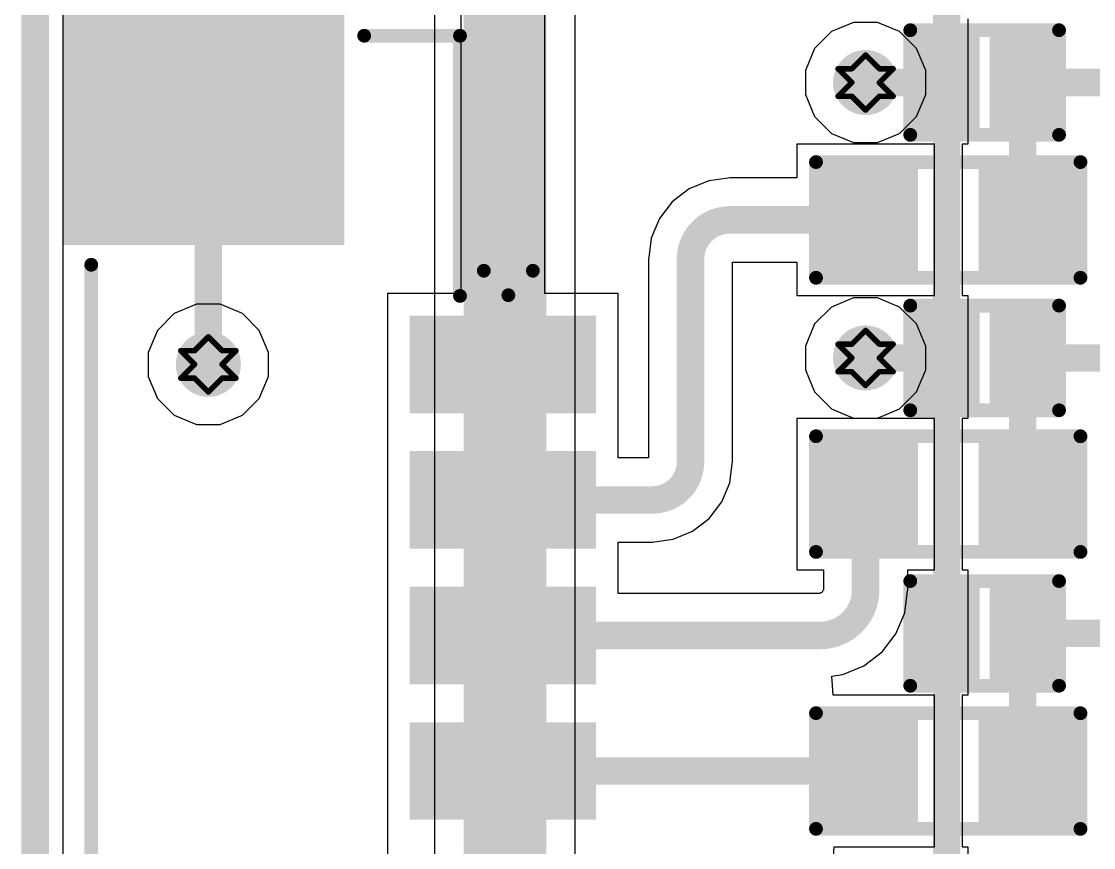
# Model space of a CAD drawing. Header units: inches. Extents: x 24 to 500, y 68 to 269.
# Drawn here: x 246.94 to 256.83, y 144.01 to 151.63 of the extents above; entities that cross this region are included whole.
import ezdxf

# ---------------------------------------------------------------- set-up
doc = ezdxf.new("R2010")
doc.units = ezdxf.units.IN
for name, color, linetype in [('Board Outline', 216, 'Continuous'), ('Bottom Layer', 5, 'Continuous'), ('Drill Drawing', 1, 'Continuous'), ('Layer 1', 16, 'Continuous'), ('Layer 2', 76, 'Continuous'), ('Top Layer', 1, 'Continuous'), ('Top Overlay', 2, 'Continuous'), ('Top Paste', 8, 'Continuous'), ('Top Solder', 216, 'Continuous'), ('Via Holes', 16, 'Continuous')]:
    doc.layers.add(name, color=color, linetype=linetype)

# ---------------------------------------------------------------- blocks, each defined once
blk = doc.blocks.new('R___0603_40')
at = {"layer": 'Top Layer'}
for points in [[(-0.3810127, 0.44447968), (-0.3810127, -0.44452032), (-1.1430127, -0.44452032), (-1.1430127, 0.44447968)], [(1.1429873, 0.44447968), (1.1429873, -0.44452032), (0.3809873, -0.44452032), (0.3809873, 0.44447968)]]:
    blk.add_hatch(color=1, dxfattribs=at).paths.add_polyline_path(points)
at = {"layer": 'Top Paste'}
for points in [[(-0.3810127, 0.44447968), (-0.3810127, -0.44452032), (-1.1430127, -0.44452032), (-1.1430127, 0.44447968)], [(1.1429873, 0.44447968), (1.1429873, -0.44452032), (0.3809873, -0.44452032), (0.3809873, 0.44447968)]]:
    blk.add_hatch(color=8, dxfattribs=at).paths.add_polyline_path(points)
at = {"layer": 'Top Solder'}
for points in [[(-0.2794127, 0.54607968), (-0.2794127, -0.54612032), (-1.2446127, -0.54612032), (-1.2446127, 0.54607968)], [(1.2445873, 0.54607968), (1.2445873, -0.54612032), (0.2793873, -0.54612032), (0.2793873, 0.54607968)]]:
    blk.add_hatch(color=216, dxfattribs=at).paths.add_polyline_path(points)
at = {"layer": 'Top Overlay'}
for points in [[(1.2191873, 0.5333796799999999, 0.127, 0.127, 0), (-1.2192127, 0.5333796799999999, 0.127, 0.127, 0)], [(-1.2192127, 0.5333796799999999, 0.127, 0.127, 0), (-1.2192127, -0.53342032, 0.127, 0.127, 0)], [(1.2191873, 0.5333796799999999, 0.127, 0.127, 0), (1.2191873, -0.53342032, 0.127, 0.127, 0)], [(1.2191873, -0.53342032, 0.127, 0.127, 0), (-1.2192127, -0.53342032, 0.127, 0.127, 0)]]:
    blk.add_lwpolyline(points, format="xyseb", dxfattribs=at)
for points in [[(-1.2509627, 0.5333796799999999, 0.0635, 0.0635, 1), (-1.1874627, 0.5333796799999999, 0.0635, 0.0635, 1)], [(-1.2509627, 0.5333796799999999, 0.0635, 0.0635, 1), (-1.1874627, 0.5333796799999999, 0.0635, 0.0635, 1)], [(1.1874373, 0.5333796799999999, 0.0635, 0.0635, 1), (1.2509373, 0.5333796799999999, 0.0635, 0.0635, 1)], [(1.1874373, 0.5333796799999999, 0.0635, 0.0635, 1), (1.2509373, 0.5333796799999999, 0.0635, 0.0635, 1)], [(-1.2509627, -0.53342032, 0.0635, 0.0635, 1), (-1.1874627, -0.53342032, 0.0635, 0.0635, 1)], [(-1.2509627, -0.53342032, 0.0635, 0.0635, 1), (-1.1874627, -0.53342032, 0.0635, 0.0635, 1)], [(1.1874373, -0.53342032, 0.0635, 0.0635, 1), (1.2509373, -0.53342032, 0.0635, 0.0635, 1)], [(1.1874373, -0.53342032, 0.0635, 0.0635, 1), (1.2509373, -0.53342032, 0.0635, 0.0635, 1)]]:
    blk.add_lwpolyline(points, format="xyseb", close=True, dxfattribs=at)
blk = doc.blocks.new('R___0603_41')
at = {"layer": 'Top Layer'}
for points in [[(-0.3810127, 0.44447714), (-0.3810127, -0.44452286), (-1.1430127, -0.44452286), (-1.1430127, 0.44447714)], [(1.1429873, 0.44447714), (1.1429873, -0.44452286), (0.3809873, -0.44452286), (0.3809873, 0.44447714)]]:
    blk.add_hatch(color=1, dxfattribs=at).paths.add_polyline_path(points)
at = {"layer": 'Top Paste'}
for points in [[(-0.3810127, 0.44447714), (-0.3810127, -0.44452286), (-1.1430127, -0.44452286), (-1.1430127, 0.44447714)], [(1.1429873, 0.44447714), (1.1429873, -0.44452286), (0.3809873, -0.44452286), (0.3809873, 0.44447714)]]:
    blk.add_hatch(color=8, dxfattribs=at).paths.add_polyline_path(points)
at = {"layer": 'Top Solder'}
for points in [[(-0.2794127, 0.54607714), (-0.2794127, -0.54612286), (-1.2446127, -0.54612286), (-1.2446127, 0.54607714)], [(1.2445873, 0.54607714), (1.2445873, -0.54612286), (0.2793873, -0.54612286), (0.2793873, 0.54607714)]]:
    blk.add_hatch(color=216, dxfattribs=at).paths.add_polyline_path(points)
at = {"layer": 'Top Overlay'}
for points in [[(1.2191873, 0.5333771399999999, 0.127, 0.127, 0), (-1.2192127, 0.5333771399999999, 0.127, 0.127, 0)], [(-1.2192127, 0.5333771399999999, 0.127, 0.127, 0), (-1.2192127, -0.5334228599999999, 0.127, 0.127, 0)], [(1.2191873, 0.5333771399999999, 0.127, 0.127, 0), (1.2191873, -0.5334228599999999, 0.127, 0.127, 0)], [(1.2191873, -0.5334228599999999, 0.127, 0.127, 0), (-1.2192127, -0.5334228599999999, 0.127, 0.127, 0)]]:
    blk.add_lwpolyline(points, format="xyseb", dxfattribs=at)
for points in [[(-1.2509627, 0.5333771399999999, 0.0635, 0.0635, 1), (-1.1874627, 0.5333771399999999, 0.0635, 0.0635, 1)], [(-1.2509627, 0.5333771399999999, 0.0635, 0.0635, 1), (-1.1874627, 0.5333771399999999, 0.0635, 0.0635, 1)], [(1.1874373, 0.5333771399999999, 0.0635, 0.0635, 1), (1.2509373, 0.5333771399999999, 0.0635, 0.0635, 1)], [(1.1874373, 0.5333771399999999, 0.0635, 0.0635, 1), (1.2509373, 0.5333771399999999, 0.0635, 0.0635, 1)], [(-1.2509627, -0.5334228599999999, 0.0635, 0.0635, 1), (-1.1874627, -0.5334228599999999, 0.0635, 0.0635, 1)], [(-1.2509627, -0.5334228599999999, 0.0635, 0.0635, 1), (-1.1874627, -0.5334228599999999, 0.0635, 0.0635, 1)], [(1.1874373, -0.5334228599999999, 0.0635, 0.0635, 1), (1.2509373, -0.5334228599999999, 0.0635, 0.0635, 1)], [(1.1874373, -0.5334228599999999, 0.0635, 0.0635, 1), (1.2509373, -0.5334228599999999, 0.0635, 0.0635, 1)]]:
    blk.add_lwpolyline(points, format="xyseb", close=True, dxfattribs=at)
blk = doc.blocks.new('R___0603_42')
at = {"layer": 'Top Layer'}
for points in [[(-0.3810127, 0.4444746), (-0.3810127, -0.4445254), (-1.1430127, -0.4445254), (-1.1430127, 0.4444746)], [(1.1429873, 0.4444746), (1.1429873, -0.4445254), (0.3809873, -0.4445254), (0.3809873, 0.4444746)]]:
    blk.add_hatch(color=1, dxfattribs=at).paths.add_polyline_path(points)
at = {"layer": 'Top Paste'}
for points in [[(-0.3810127, 0.4444746), (-0.3810127, -0.4445254), (-1.1430127, -0.4445254), (-1.1430127, 0.4444746)], [(1.1429873, 0.4444746), (1.1429873, -0.4445254), (0.3809873, -0.4445254), (0.3809873, 0.4444746)]]:
    blk.add_hatch(color=8, dxfattribs=at).paths.add_polyline_path(points)
at = {"layer": 'Top Solder'}
for points in [[(-0.2794127, 0.5460746), (-0.2794127, -0.5461254), (-1.2446127, -0.5461254), (-1.2446127, 0.5460746)], [(1.2445873, 0.5460746), (1.2445873, -0.5461254), (0.2793873, -0.5461254), (0.2793873, 0.5460746)]]:
    blk.add_hatch(color=216, dxfattribs=at).paths.add_polyline_path(points)
at = {"layer": 'Top Overlay'}
for points in [[(1.2191873, 0.5333746, 0.127, 0.127, 0), (-1.2192127, 0.5333746, 0.127, 0.127, 0)], [(-1.2192127, 0.5333746, 0.127, 0.127, 0), (-1.2192127, -0.5334253999999999, 0.127, 0.127, 0)], [(1.2191873, 0.5333746, 0.127, 0.127, 0), (1.2191873, -0.5334253999999999, 0.127, 0.127, 0)], [(1.2191873, -0.5334253999999999, 0.127, 0.127, 0), (-1.2192127, -0.5334253999999999, 0.127, 0.127, 0)]]:
    blk.add_lwpolyline(points, format="xyseb", dxfattribs=at)
for points in [[(-1.2509627, 0.5333746, 0.0635, 0.0635, 1), (-1.1874627, 0.5333746, 0.0635, 0.0635, 1)], [(-1.2509627, 0.5333746, 0.0635, 0.0635, 1), (-1.1874627, 0.5333746, 0.0635, 0.0635, 1)], [(1.1874373, 0.5333746, 0.0635, 0.0635, 1), (1.2509373, 0.5333746, 0.0635, 0.0635, 1)], [(1.1874373, 0.5333746, 0.0635, 0.0635, 1), (1.2509373, 0.5333746, 0.0635, 0.0635, 1)], [(-1.2509627, -0.5334253999999999, 0.0635, 0.0635, 1), (-1.1874627, -0.5334253999999999, 0.0635, 0.0635, 1)], [(-1.2509627, -0.5334253999999999, 0.0635, 0.0635, 1), (-1.1874627, -0.5334253999999999, 0.0635, 0.0635, 1)], [(1.1874373, -0.5334253999999999, 0.0635, 0.0635, 1), (1.2509373, -0.5334253999999999, 0.0635, 0.0635, 1)], [(1.1874373, -0.5334253999999999, 0.0635, 0.0635, 1), (1.2509373, -0.5334253999999999, 0.0635, 0.0635, 1)]]:
    blk.add_lwpolyline(points, format="xyseb", close=True, dxfattribs=at)
blk = doc.blocks.new('HC_1_25_12PLT_179')
at = {"layer": 'Top Layer'}
for points in [[(-7.274948619999999, 2.1899499), (-6.47495022, 2.1899499), (-6.47495022, 0.5699379), (-7.274948619999999, 0.5699379)], [(-6.02491302, 2.1899499), (-5.22491462, 2.1899499), (-5.22491462, 0.5699379), (-6.02491302, 0.5699379)], [(-4.77492822, 2.1899499), (-3.97492982, 2.1899499), (-3.97492982, 0.5699379), (-4.77492822, 0.5699379)], [(-3.52494342, 2.1899499), (-2.72494502, 2.1899499), (-2.72494502, 0.5699379), (-3.52494342, 0.5699379)], [(-10.37496782, -0.1300734), (-8.02495982, -0.1300734), (-8.02495982, -2.6300684), (-10.37496782, -2.6300684)]]:
    blk.add_hatch(color=1, dxfattribs=at).paths.add_polyline_path(points)
at = {"layer": 'Top Paste'}
for points in [[(-7.274948619999999, 2.1899499), (-6.47495022, 2.1899499), (-6.47495022, 0.5699379), (-7.274948619999999, 0.5699379)], [(-6.02491302, 2.1899499), (-5.22491462, 2.1899499), (-5.22491462, 0.5699379), (-6.02491302, 0.5699379)], [(-4.77492822, 2.1899499), (-3.97492982, 2.1899499), (-3.97492982, 0.5699379), (-4.77492822, 0.5699379)], [(-3.52494342, 2.1899499), (-2.72494502, 2.1899499), (-2.72494502, 0.5699379), (-3.52494342, 0.5699379)], [(-10.37496782, -0.1300734), (-8.02495982, -0.1300734), (-8.02495982, -2.6300684), (-10.37496782, -2.6300684)]]:
    blk.add_hatch(color=8, dxfattribs=at).paths.add_polyline_path(points)
at = {"layer": 'Top Solder'}
for points in [[(-7.324961219999999, 2.2399625), (-6.42493762, 2.2399625), (-6.42493762, 0.5199253), (-7.324961219999999, 0.5199253)], [(-6.07492562, 2.2399625), (-5.17490202, 2.2399625), (-5.17490202, 0.5199253), (-6.07492562, 0.5199253)], [(-4.824940819999999, 2.2399625), (-3.92491722, 2.2399625), (-3.92491722, 0.5199253), (-4.824940819999999, 0.5199253)], [(-3.57495602, 2.2399625), (-2.67493242, 2.2399625), (-2.67493242, 0.5199253), (-3.57495602, 0.5199253)], [(-10.42498042, -0.08006079999999999), (-7.974947219999999, -0.08006079999999999), (-7.974947219999999, -2.680081), (-10.42498042, -2.680081)]]:
    blk.add_hatch(color=216, dxfattribs=at).paths.add_polyline_path(points)
at = {"layer": 'Top Overlay'}
for points in [[(-7.738549419999999, 1.2049379, 0.127, 0.127, 0), (-7.738549419999999, 1.6565499, 0.127, 0.127, 0)], [(-7.512743420000001, 1.4307439, 0.127, 0.127, 0), (-7.738549419999999, 1.6565499, 0.127, 0.127, 0)], [(-7.738549419999999, 1.2049379, 0.127, 0.127, 0), (-7.512743420000001, 1.4307439, 0.127, 0.127, 0)], [(-9.90588062, 0.1010539, 0.127, 0.127, 0), (-9.90593142, 0.9849230999999999, 0.127, 0.127, 0)], [(-7.506139419999999, 0.9849230999999999, 0.127, 0.127, 0), (-9.90588062, 0.9849230999999999, 0.127, 0.127, 0)], [(7.793906179999999, -2.4150193, 0.127, 0.127, 0), (-7.793921419999999, -2.4150193, 0.127, 0.127, 0)]]:
    blk.add_lwpolyline(points, format="xyseb", dxfattribs=at)
for points in [[(-7.77029942, 1.6565499, 0.0635, 0.0635, 1), (-7.706799419999999, 1.6565499, 0.0635, 0.0635, 1)], [(-7.77029942, 1.6565499, 0.0635, 0.0635, 1), (-7.706799419999999, 1.6565499, 0.0635, 0.0635, 1)], [(-7.544493419999999, 1.4307439, 0.0635, 0.0635, 1), (-7.480993419999999, 1.4307439, 0.0635, 0.0635, 1)], [(-7.544493419999999, 1.4307439, 0.0635, 0.0635, 1), (-7.480993419999999, 1.4307439, 0.0635, 0.0635, 1)], [(-7.77029942, 1.2049379, 0.0635, 0.0635, 1), (-7.706799419999999, 1.2049379, 0.0635, 0.0635, 1)], [(-7.77029942, 1.2049379, 0.0635, 0.0635, 1), (-7.706799419999999, 1.2049379, 0.0635, 0.0635, 1)], [(-9.93768142, 0.9849230999999999, 0.0635, 0.0635, 1), (-9.87418142, 0.9849230999999999, 0.0635, 0.0635, 1)], [(-9.93763062, 0.9849230999999999, 0.0635, 0.0635, 1), (-9.874130619999999, 0.9849230999999999, 0.0635, 0.0635, 1)], [(-7.53788942, 0.9849230999999999, 0.0635, 0.0635, 1), (-7.47438942, 0.9849230999999999, 0.0635, 0.0635, 1)], [(-9.93763062, 0.1010539, 0.0635, 0.0635, 1), (-9.874130619999999, 0.1010539, 0.0635, 0.0635, 1)], [(-7.82567142, -2.4150193, 0.0635, 0.0635, 1), (-7.76217142, -2.4150193, 0.0635, 0.0635, 1)]]:
    blk.add_lwpolyline(points, format="xyseb", close=True, dxfattribs=at)
blk = doc.blocks.new('SOD_882_B__D___________192')
at = {"layer": 'Top Layer'}
for points in [[(-0.10000996, -0.3999750699999999), (-0.60000896, -0.3999750699999999), (-0.60000896, 0.40002587), (-0.10000996, 0.40002587)], [(0.60001404, -0.3999750699999999), (0.10001504, -0.3999750699999999), (0.10001504, 0.40002587), (0.60001404, 0.40002587)]]:
    blk.add_hatch(color=1, dxfattribs=at).paths.add_polyline_path(points)
at = {"layer": 'Top Paste'}
for points in [[(-0.10000996, -0.3999750699999999), (-0.60000896, -0.3999750699999999), (-0.60000896, 0.40002587), (-0.10000996, 0.40002587)], [(0.60001404, -0.3999750699999999), (0.10001504, -0.3999750699999999), (0.10001504, 0.40002587), (0.60001404, 0.40002587)]]:
    blk.add_hatch(color=8, dxfattribs=at).paths.add_polyline_path(points)
at = {"layer": 'Top Solder'}
for points in [[(-0.04500880000000007, -0.45497623), (-0.65501012, -0.4549762299999999), (-0.6550101199999999, 0.45502703), (-0.04500879999999993, 0.4550270299999999)], [(0.6550151999999999, -0.45497623), (0.04501387999999992, -0.4549762299999999), (0.04501388000000007, 0.45502703), (0.6550152, 0.4550270299999999)]]:
    blk.add_hatch(color=216, dxfattribs=at).paths.add_polyline_path(points)
at = {"layer": 'Top Overlay'}
for points in [[(-0.68579746, -0.4825745999999999, 0.127, 0.127, 0), (-0.68579746, 0.4826254, 0.127, 0.127, 0)], [(-0.68579746, 0.4826254, 0.127, 0.127, 0), (0.68580254, 0.4826254, 0.127, 0.127, 0)], [(0.68580254, -0.4825745999999999, 0.127, 0.127, 0), (0.68580254, 0.4826254, 0.127, 0.127, 0)], [(-0.68579746, -0.4825745999999999, 0.127, 0.127, 0), (0.68580254, -0.4825745999999999, 0.127, 0.127, 0)]]:
    blk.add_lwpolyline(points, format="xyseb", dxfattribs=at)
for points in [[(-0.71754746, 0.4826254, 0.0635, 0.0635, 1), (-0.6540474599999999, 0.4826254, 0.0635, 0.0635, 1)], [(-0.71754746, 0.4826254, 0.0635, 0.0635, 1), (-0.6540474599999999, 0.4826254, 0.0635, 0.0635, 1)], [(0.65405254, 0.4826254, 0.0635, 0.0635, 1), (0.71755254, 0.4826254, 0.0635, 0.0635, 1)], [(0.65405254, 0.4826254, 0.0635, 0.0635, 1), (0.71755254, 0.4826254, 0.0635, 0.0635, 1)], [(-0.71754746, -0.4825745999999999, 0.0635, 0.0635, 1), (-0.6540474599999999, -0.4825745999999999, 0.0635, 0.0635, 1)], [(-0.71754746, -0.4825745999999999, 0.0635, 0.0635, 1), (-0.6540474599999999, -0.4825745999999999, 0.0635, 0.0635, 1)], [(0.65405254, -0.4825745999999999, 0.0635, 0.0635, 1), (0.71755254, -0.4825745999999999, 0.0635, 0.0635, 1)], [(0.65405254, -0.4825745999999999, 0.0635, 0.0635, 1), (0.71755254, -0.4825745999999999, 0.0635, 0.0635, 1)]]:
    blk.add_lwpolyline(points, format="xyseb", close=True, dxfattribs=at)
blk = doc.blocks.new('SOD_882_B__D___________193')
at = {"layer": 'Top Layer'}
for points in [[(-0.10000996, -0.3999750699999999), (-0.60000896, -0.3999750699999999), (-0.60000896, 0.40002587), (-0.10000996, 0.40002587)], [(0.60001404, -0.3999750699999999), (0.10001504, -0.3999750699999999), (0.10001504, 0.40002587), (0.60001404, 0.40002587)]]:
    blk.add_hatch(color=1, dxfattribs=at).paths.add_polyline_path(points)
at = {"layer": 'Top Paste'}
for points in [[(-0.10000996, -0.3999750699999999), (-0.60000896, -0.3999750699999999), (-0.60000896, 0.40002587), (-0.10000996, 0.40002587)], [(0.60001404, -0.3999750699999999), (0.10001504, -0.3999750699999999), (0.10001504, 0.40002587), (0.60001404, 0.40002587)]]:
    blk.add_hatch(color=8, dxfattribs=at).paths.add_polyline_path(points)
at = {"layer": 'Top Solder'}
for points in [[(-0.04500880000000007, -0.45497623), (-0.65501012, -0.4549762299999999), (-0.6550101199999999, 0.45502703), (-0.04500879999999993, 0.4550270299999999)], [(0.6550151999999999, -0.45497623), (0.04501387999999992, -0.4549762299999999), (0.04501388000000007, 0.45502703), (0.6550152, 0.4550270299999999)]]:
    blk.add_hatch(color=216, dxfattribs=at).paths.add_polyline_path(points)
at = {"layer": 'Top Overlay'}
for points in [[(-0.68579746, -0.4825745999999999, 0.127, 0.127, 0), (-0.68579746, 0.4826254, 0.127, 0.127, 0)], [(-0.68579746, 0.4826254, 0.127, 0.127, 0), (0.68580254, 0.4826254, 0.127, 0.127, 0)], [(0.68580254, -0.4825745999999999, 0.127, 0.127, 0), (0.68580254, 0.4826254, 0.127, 0.127, 0)], [(-0.68579746, -0.4825745999999999, 0.127, 0.127, 0), (0.68580254, -0.4825745999999999, 0.127, 0.127, 0)]]:
    blk.add_lwpolyline(points, format="xyseb", dxfattribs=at)
for points in [[(-0.71754746, 0.4826254, 0.0635, 0.0635, 1), (-0.6540474599999999, 0.4826254, 0.0635, 0.0635, 1)], [(-0.71754746, 0.4826254, 0.0635, 0.0635, 1), (-0.6540474599999999, 0.4826254, 0.0635, 0.0635, 1)], [(0.65405254, 0.4826254, 0.0635, 0.0635, 1), (0.71755254, 0.4826254, 0.0635, 0.0635, 1)], [(0.65405254, 0.4826254, 0.0635, 0.0635, 1), (0.71755254, 0.4826254, 0.0635, 0.0635, 1)], [(-0.71754746, -0.4825745999999999, 0.0635, 0.0635, 1), (-0.6540474599999999, -0.4825745999999999, 0.0635, 0.0635, 1)], [(-0.71754746, -0.4825745999999999, 0.0635, 0.0635, 1), (-0.6540474599999999, -0.4825745999999999, 0.0635, 0.0635, 1)], [(0.65405254, -0.4825745999999999, 0.0635, 0.0635, 1), (0.71755254, -0.4825745999999999, 0.0635, 0.0635, 1)], [(0.65405254, -0.4825745999999999, 0.0635, 0.0635, 1), (0.71755254, -0.4825745999999999, 0.0635, 0.0635, 1)]]:
    blk.add_lwpolyline(points, format="xyseb", close=True, dxfattribs=at)
blk = doc.blocks.new('SOD_882_B__D___________194')
at = {"layer": 'Top Layer'}
for points in [[(-0.10000996, -0.3999750699999999), (-0.60000896, -0.3999750699999999), (-0.60000896, 0.40002587), (-0.10000996, 0.40002587)], [(0.60001404, -0.3999750699999999), (0.10001504, -0.3999750699999999), (0.10001504, 0.40002587), (0.60001404, 0.40002587)]]:
    blk.add_hatch(color=1, dxfattribs=at).paths.add_polyline_path(points)
at = {"layer": 'Top Paste'}
for points in [[(-0.10000996, -0.3999750699999999), (-0.60000896, -0.3999750699999999), (-0.60000896, 0.40002587), (-0.10000996, 0.40002587)], [(0.60001404, -0.3999750699999999), (0.10001504, -0.3999750699999999), (0.10001504, 0.40002587), (0.60001404, 0.40002587)]]:
    blk.add_hatch(color=8, dxfattribs=at).paths.add_polyline_path(points)
at = {"layer": 'Top Solder'}
for points in [[(-0.04500880000000007, -0.45497623), (-0.65501012, -0.4549762299999999), (-0.6550101199999999, 0.45502703), (-0.04500879999999993, 0.4550270299999999)], [(0.6550151999999999, -0.45497623), (0.04501387999999992, -0.4549762299999999), (0.04501388000000007, 0.45502703), (0.6550152, 0.4550270299999999)]]:
    blk.add_hatch(color=216, dxfattribs=at).paths.add_polyline_path(points)
at = {"layer": 'Top Overlay'}
for points in [[(-0.68579746, -0.4825745999999999, 0.127, 0.127, 0), (-0.68579746, 0.4826254, 0.127, 0.127, 0)], [(-0.68579746, 0.4826254, 0.127, 0.127, 0), (0.68580254, 0.4826254, 0.127, 0.127, 0)], [(0.68580254, -0.4825745999999999, 0.127, 0.127, 0), (0.68580254, 0.4826254, 0.127, 0.127, 0)], [(-0.68579746, -0.4825745999999999, 0.127, 0.127, 0), (0.68580254, -0.4825745999999999, 0.127, 0.127, 0)]]:
    blk.add_lwpolyline(points, format="xyseb", dxfattribs=at)
for points in [[(-0.71754746, 0.4826254, 0.0635, 0.0635, 1), (-0.6540474599999999, 0.4826254, 0.0635, 0.0635, 1)], [(-0.71754746, 0.4826254, 0.0635, 0.0635, 1), (-0.6540474599999999, 0.4826254, 0.0635, 0.0635, 1)], [(0.65405254, 0.4826254, 0.0635, 0.0635, 1), (0.71755254, 0.4826254, 0.0635, 0.0635, 1)], [(0.65405254, 0.4826254, 0.0635, 0.0635, 1), (0.71755254, 0.4826254, 0.0635, 0.0635, 1)], [(-0.71754746, -0.4825745999999999, 0.0635, 0.0635, 1), (-0.6540474599999999, -0.4825745999999999, 0.0635, 0.0635, 1)], [(-0.71754746, -0.4825745999999999, 0.0635, 0.0635, 1), (-0.6540474599999999, -0.4825745999999999, 0.0635, 0.0635, 1)], [(0.65405254, -0.4825745999999999, 0.0635, 0.0635, 1), (0.71755254, -0.4825745999999999, 0.0635, 0.0635, 1)], [(0.65405254, -0.4825745999999999, 0.0635, 0.0635, 1), (0.71755254, -0.4825745999999999, 0.0635, 0.0635, 1)]]:
    blk.add_lwpolyline(points, format="xyseb", close=True, dxfattribs=at)

msp = doc.modelspace()

# ---------------------------------------------------------------- hatches: boundary and pattern name
at = {"layer": 'Bottom Layer'}
h = msp.add_hatch(color=5, dxfattribs=at)
edge = h.paths.add_edge_path()
edge.add_arc((254.7254748, 151.0682526), 0.2999994, 0, 360)
h = msp.add_hatch(color=5, dxfattribs=at)
edge = h.paths.add_edge_path()
edge.add_arc((248.666, 148.4689944), 0.2999994, 0, 360)
h = msp.add_hatch(color=5, dxfattribs=at)
edge = h.paths.add_edge_path()
edge.add_arc((254.7254748, 148.5282526), 0.2999994, 0, 360)
at = {"layer": 'Layer 1'}
h = msp.add_hatch(color=16, dxfattribs=at)
edge = h.paths.add_edge_path()
edge.add_arc((254.7254748, 151.0682526), 0.2999994, 0, 360)
h = msp.add_hatch(color=16, dxfattribs=at)
edge = h.paths.add_edge_path()
edge.add_arc((248.666, 148.4689944), 0.2999994, 0, 360)
h = msp.add_hatch(color=16, dxfattribs=at)
edge = h.paths.add_edge_path()
edge.add_arc((254.7254748, 148.5282526), 0.2999994, 0, 360)
at = {"layer": 'Layer 2'}
h = msp.add_hatch(color=76, dxfattribs=at)
edge = h.paths.add_edge_path()
edge.add_arc((254.7254748, 151.0682526), 0.2999994, 0, 360)
h = msp.add_hatch(color=76, dxfattribs=at)
edge = h.paths.add_edge_path()
edge.add_arc((248.666, 148.4689944), 0.2999994, 0, 360)
h = msp.add_hatch(color=76, dxfattribs=at)
edge = h.paths.add_edge_path()
edge.add_arc((254.7254748, 148.5282526), 0.2999994, 0, 360)
at = {"layer": 'Top Layer'}
h = msp.add_hatch(color=1, dxfattribs=at)
edge = h.paths.add_edge_path()
edge.add_arc((254.7254748, 151.0682526), 0.2999994, 0, 360)
h = msp.add_hatch(color=1, dxfattribs=at)
edge = h.paths.add_edge_path()
edge.add_arc((248.666, 148.4689944), 0.2999994, 0, 360)
h = msp.add_hatch(color=1, dxfattribs=at)
edge = h.paths.add_edge_path()
edge.add_arc((254.7254748, 148.5282526), 0.2999994, 0, 360)
at = {"layer": 'Via Holes'}
h = msp.add_hatch(color=7, dxfattribs=at)
edge = h.paths.add_edge_path()
edge.add_arc((254.7254748, 151.0682526), 0.1499997, 0, 360)
h = msp.add_hatch(color=7, dxfattribs=at)
edge = h.paths.add_edge_path()
edge.add_arc((254.7254748, 148.5282526), 0.1499997, 0, 360)
h = msp.add_hatch(color=7, dxfattribs=at)
edge = h.paths.add_edge_path()
edge.add_arc((248.666, 148.4689944), 0.1499997, 0, 360)

# ---------------------------------------------------------------- linework, layer by layer
at = {"layer": 'Board Outline'}
msp.add_lwpolyline([(247.06959984, 72.2065993, 0.254, 0.254, 0), (247.06959984, 175.70660058, 0.254, 0.254, 0)], format="xyseb", dxfattribs=at)
at = {"layer": 'Bottom Layer'}
for p, q in [((247.328563, 72.2065993), (247.328563, 175.70660058)), ((250.75230774, 156.10313712), (250.75230774, 111.47114866)), ((252.04718958, 111.47114866), (252.04718958, 156.10313712))]:
    msp.add_line(p, q, dxfattribs=at)
msp.add_lwpolyline([(251.39974866, 111.47114866, 0.7619999999999999, 0.7619999999999999, 0), (251.39974866, 156.10313712, 0.7619999999999999, 0.7619999999999999, 0)], format="xyseb", dxfattribs=at)
at = {"layer": 'Drill Drawing'}
for points in [[(254.5984748, 151.1952526, 0.0508, 0.0508, 0), (254.7254748, 151.3222526, 0.0508, 0.0508, 0)], [(254.7254748, 151.3222526, 0.0508, 0.0508, 0), (254.8524748, 151.1952526, 0.0508, 0.0508, 0)], [(254.4714748, 151.1952526, 0.0508, 0.0508, 0), (254.5984748, 151.0682526, 0.0508, 0.0508, 0)], [(254.4714748, 151.1952526, 0.0508, 0.0508, 0), (254.5984748, 151.1952526, 0.0508, 0.0508, 0)], [(254.8524748, 151.1952526, 0.0508, 0.0508, 0), (254.9794748, 151.1952526, 0.0508, 0.0508, 0)], [(254.8524748, 151.0682526, 0.0508, 0.0508, 0), (254.9794748, 151.1952526, 0.0508, 0.0508, 0)], [(254.4714748, 150.9412526, 0.0508, 0.0508, 0), (254.5984748, 151.0682526, 0.0508, 0.0508, 0)], [(254.8524748, 151.0682526, 0.0508, 0.0508, 0), (254.9794748, 150.9412526, 0.0508, 0.0508, 0)], [(254.4714748, 150.9412526, 0.0508, 0.0508, 0), (254.5984748, 150.9412526, 0.0508, 0.0508, 0)], [(254.5984748, 150.9412526, 0.0508, 0.0508, 0), (254.7254748, 150.8142526, 0.0508, 0.0508, 0)], [(254.7254748, 150.8142526, 0.0508, 0.0508, 0), (254.8524748, 150.9412526, 0.0508, 0.0508, 0)], [(254.8524748, 150.9412526, 0.0508, 0.0508, 0), (254.9794748, 150.9412526, 0.0508, 0.0508, 0)], [(254.5984748, 148.6552526, 0.0508, 0.0508, 0), (254.7254748, 148.7822526, 0.0508, 0.0508, 0)], [(254.7254748, 148.7822526, 0.0508, 0.0508, 0), (254.8524748, 148.6552526, 0.0508, 0.0508, 0)], [(248.539, 148.5959944, 0.0508, 0.0508, 0), (248.666, 148.7229944, 0.0508, 0.0508, 0)], [(248.666, 148.7229944, 0.0508, 0.0508, 0), (248.793, 148.5959944, 0.0508, 0.0508, 0)], [(254.4714748, 148.6552526, 0.0508, 0.0508, 0), (254.5984748, 148.5282526, 0.0508, 0.0508, 0)], [(254.4714748, 148.6552526, 0.0508, 0.0508, 0), (254.5984748, 148.6552526, 0.0508, 0.0508, 0)], [(254.8524748, 148.6552526, 0.0508, 0.0508, 0), (254.9794748, 148.6552526, 0.0508, 0.0508, 0)], [(254.8524748, 148.5282526, 0.0508, 0.0508, 0), (254.9794748, 148.6552526, 0.0508, 0.0508, 0)], [(248.412, 148.5959944, 0.0508, 0.0508, 0), (248.539, 148.4689944, 0.0508, 0.0508, 0)], [(248.412, 148.5959944, 0.0508, 0.0508, 0), (248.539, 148.5959944, 0.0508, 0.0508, 0)], [(248.793, 148.5959944, 0.0508, 0.0508, 0), (248.92, 148.5959944, 0.0508, 0.0508, 0)], [(248.793, 148.4689944, 0.0508, 0.0508, 0), (248.92, 148.5959944, 0.0508, 0.0508, 0)], [(248.412, 148.3419944, 0.0508, 0.0508, 0), (248.539, 148.4689944, 0.0508, 0.0508, 0)], [(248.793, 148.4689944, 0.0508, 0.0508, 0), (248.92, 148.3419944, 0.0508, 0.0508, 0)], [(254.4714748, 148.4012526, 0.0508, 0.0508, 0), (254.5984748, 148.5282526, 0.0508, 0.0508, 0)], [(254.8524748, 148.5282526, 0.0508, 0.0508, 0), (254.9794748, 148.4012526, 0.0508, 0.0508, 0)], [(254.4714748, 148.4012526, 0.0508, 0.0508, 0), (254.5984748, 148.4012526, 0.0508, 0.0508, 0)], [(254.5984748, 148.4012526, 0.0508, 0.0508, 0), (254.7254748, 148.2742526, 0.0508, 0.0508, 0)], [(254.7254748, 148.2742526, 0.0508, 0.0508, 0), (254.8524748, 148.4012526, 0.0508, 0.0508, 0)], [(254.8524748, 148.4012526, 0.0508, 0.0508, 0), (254.9794748, 148.4012526, 0.0508, 0.0508, 0)], [(248.412, 148.3419944, 0.0508, 0.0508, 0), (248.539, 148.3419944, 0.0508, 0.0508, 0)], [(248.539, 148.3419944, 0.0508, 0.0508, 0), (248.666, 148.2149944, 0.0508, 0.0508, 0)], [(248.666, 148.2149944, 0.0508, 0.0508, 0), (248.793, 148.3419944, 0.0508, 0.0508, 0)], [(248.793, 148.3419944, 0.0508, 0.0508, 0), (248.92, 148.3419944, 0.0508, 0.0508, 0)]]:
    msp.add_lwpolyline(points, format="xyseb", dxfattribs=at)
for points in [[(254.7127748, 151.3222526, 0.0254, 0.0254, 1), (254.7381748, 151.3222526, 0.0254, 0.0254, 1)], [(254.7127748, 151.3222526, 0.0254, 0.0254, 1), (254.7381748, 151.3222526, 0.0254, 0.0254, 1)], [(254.4587748, 151.1952526, 0.0254, 0.0254, 1), (254.4841748, 151.1952526, 0.0254, 0.0254, 1)], [(254.4587748, 151.1952526, 0.0254, 0.0254, 1), (254.4841748, 151.1952526, 0.0254, 0.0254, 1)], [(254.5857748, 151.1952526, 0.0254, 0.0254, 1), (254.6111748, 151.1952526, 0.0254, 0.0254, 1)], [(254.5857748, 151.1952526, 0.0254, 0.0254, 1), (254.6111748, 151.1952526, 0.0254, 0.0254, 1)], [(254.8397748, 151.1952526, 0.0254, 0.0254, 1), (254.8651748, 151.1952526, 0.0254, 0.0254, 1)], [(254.8397748, 151.1952526, 0.0254, 0.0254, 1), (254.8651748, 151.1952526, 0.0254, 0.0254, 1)], [(254.9667748, 151.1952526, 0.0254, 0.0254, 1), (254.9921748, 151.1952526, 0.0254, 0.0254, 1)], [(254.9667748, 151.1952526, 0.0254, 0.0254, 1), (254.9921748, 151.1952526, 0.0254, 0.0254, 1)], [(254.5857748, 151.0682526, 0.0254, 0.0254, 1), (254.6111748, 151.0682526, 0.0254, 0.0254, 1)], [(254.5857748, 151.0682526, 0.0254, 0.0254, 1), (254.6111748, 151.0682526, 0.0254, 0.0254, 1)], [(254.8397748, 151.0682526, 0.0254, 0.0254, 1), (254.8651748, 151.0682526, 0.0254, 0.0254, 1)], [(254.8397748, 151.0682526, 0.0254, 0.0254, 1), (254.8651748, 151.0682526, 0.0254, 0.0254, 1)], [(254.4587748, 150.9412526, 0.0254, 0.0254, 1), (254.4841748, 150.9412526, 0.0254, 0.0254, 1)], [(254.4587748, 150.9412526, 0.0254, 0.0254, 1), (254.4841748, 150.9412526, 0.0254, 0.0254, 1)], [(254.5857748, 150.9412526, 0.0254, 0.0254, 1), (254.6111748, 150.9412526, 0.0254, 0.0254, 1)], [(254.5857748, 150.9412526, 0.0254, 0.0254, 1), (254.6111748, 150.9412526, 0.0254, 0.0254, 1)], [(254.8397748, 150.9412526, 0.0254, 0.0254, 1), (254.8651748, 150.9412526, 0.0254, 0.0254, 1)], [(254.8397748, 150.9412526, 0.0254, 0.0254, 1), (254.8651748, 150.9412526, 0.0254, 0.0254, 1)], [(254.9667748, 150.9412526, 0.0254, 0.0254, 1), (254.9921748, 150.9412526, 0.0254, 0.0254, 1)], [(254.9667748, 150.9412526, 0.0254, 0.0254, 1), (254.9921748, 150.9412526, 0.0254, 0.0254, 1)], [(254.7127748, 150.8142526, 0.0254, 0.0254, 1), (254.7381748, 150.8142526, 0.0254, 0.0254, 1)], [(254.7127748, 150.8142526, 0.0254, 0.0254, 1), (254.7381748, 150.8142526, 0.0254, 0.0254, 1)], [(254.7127748, 148.7822526, 0.0254, 0.0254, 1), (254.7381748, 148.7822526, 0.0254, 0.0254, 1)], [(254.7127748, 148.7822526, 0.0254, 0.0254, 1), (254.7381748, 148.7822526, 0.0254, 0.0254, 1)], [(248.6533, 148.7229944, 0.0254, 0.0254, 1), (248.6787, 148.7229944, 0.0254, 0.0254, 1)], [(248.6533, 148.7229944, 0.0254, 0.0254, 1), (248.6787, 148.7229944, 0.0254, 0.0254, 1)], [(254.4587748, 148.6552526, 0.0254, 0.0254, 1), (254.4841748, 148.6552526, 0.0254, 0.0254, 1)], [(254.4587748, 148.6552526, 0.0254, 0.0254, 1), (254.4841748, 148.6552526, 0.0254, 0.0254, 1)], [(254.5857748, 148.6552526, 0.0254, 0.0254, 1), (254.6111748, 148.6552526, 0.0254, 0.0254, 1)], [(254.5857748, 148.6552526, 0.0254, 0.0254, 1), (254.6111748, 148.6552526, 0.0254, 0.0254, 1)], [(254.8397748, 148.6552526, 0.0254, 0.0254, 1), (254.8651748, 148.6552526, 0.0254, 0.0254, 1)], [(254.8397748, 148.6552526, 0.0254, 0.0254, 1), (254.8651748, 148.6552526, 0.0254, 0.0254, 1)], [(254.9667748, 148.6552526, 0.0254, 0.0254, 1), (254.9921748, 148.6552526, 0.0254, 0.0254, 1)], [(254.9667748, 148.6552526, 0.0254, 0.0254, 1), (254.9921748, 148.6552526, 0.0254, 0.0254, 1)], [(248.3993, 148.5959944, 0.0254, 0.0254, 1), (248.4247, 148.5959944, 0.0254, 0.0254, 1)], [(248.3993, 148.5959944, 0.0254, 0.0254, 1), (248.4247, 148.5959944, 0.0254, 0.0254, 1)], [(248.5263, 148.5959944, 0.0254, 0.0254, 1), (248.5517, 148.5959944, 0.0254, 0.0254, 1)], [(248.5263, 148.5959944, 0.0254, 0.0254, 1), (248.5517, 148.5959944, 0.0254, 0.0254, 1)], [(248.7803, 148.5959944, 0.0254, 0.0254, 1), (248.8057, 148.5959944, 0.0254, 0.0254, 1)], [(248.7803, 148.5959944, 0.0254, 0.0254, 1), (248.8057, 148.5959944, 0.0254, 0.0254, 1)], [(248.9073, 148.5959944, 0.0254, 0.0254, 1), (248.9327, 148.5959944, 0.0254, 0.0254, 1)], [(248.9073, 148.5959944, 0.0254, 0.0254, 1), (248.9327, 148.5959944, 0.0254, 0.0254, 1)], [(248.5263, 148.4689944, 0.0254, 0.0254, 1), (248.5517, 148.4689944, 0.0254, 0.0254, 1)], [(248.5263, 148.4689944, 0.0254, 0.0254, 1), (248.5517, 148.4689944, 0.0254, 0.0254, 1)], [(248.7803, 148.4689944, 0.0254, 0.0254, 1), (248.8057, 148.4689944, 0.0254, 0.0254, 1)], [(248.7803, 148.4689944, 0.0254, 0.0254, 1), (248.8057, 148.4689944, 0.0254, 0.0254, 1)], [(254.5857748, 148.5282526, 0.0254, 0.0254, 1), (254.6111748, 148.5282526, 0.0254, 0.0254, 1)], [(254.5857748, 148.5282526, 0.0254, 0.0254, 1), (254.6111748, 148.5282526, 0.0254, 0.0254, 1)], [(254.8397748, 148.5282526, 0.0254, 0.0254, 1), (254.8651748, 148.5282526, 0.0254, 0.0254, 1)], [(254.8397748, 148.5282526, 0.0254, 0.0254, 1), (254.8651748, 148.5282526, 0.0254, 0.0254, 1)], [(254.4587748, 148.4012526, 0.0254, 0.0254, 1), (254.4841748, 148.4012526, 0.0254, 0.0254, 1)], [(254.4587748, 148.4012526, 0.0254, 0.0254, 1), (254.4841748, 148.4012526, 0.0254, 0.0254, 1)], [(254.5857748, 148.4012526, 0.0254, 0.0254, 1), (254.6111748, 148.4012526, 0.0254, 0.0254, 1)], [(254.5857748, 148.4012526, 0.0254, 0.0254, 1), (254.6111748, 148.4012526, 0.0254, 0.0254, 1)], [(254.8397748, 148.4012526, 0.0254, 0.0254, 1), (254.8651748, 148.4012526, 0.0254, 0.0254, 1)], [(254.8397748, 148.4012526, 0.0254, 0.0254, 1), (254.8651748, 148.4012526, 0.0254, 0.0254, 1)], [(254.9667748, 148.4012526, 0.0254, 0.0254, 1), (254.9921748, 148.4012526, 0.0254, 0.0254, 1)], [(254.9667748, 148.4012526, 0.0254, 0.0254, 1), (254.9921748, 148.4012526, 0.0254, 0.0254, 1)], [(248.3993, 148.3419944, 0.0254, 0.0254, 1), (248.4247, 148.3419944, 0.0254, 0.0254, 1)], [(248.3993, 148.3419944, 0.0254, 0.0254, 1), (248.4247, 148.3419944, 0.0254, 0.0254, 1)], [(248.5263, 148.3419944, 0.0254, 0.0254, 1), (248.5517, 148.3419944, 0.0254, 0.0254, 1)], [(248.5263, 148.3419944, 0.0254, 0.0254, 1), (248.5517, 148.3419944, 0.0254, 0.0254, 1)], [(248.7803, 148.3419944, 0.0254, 0.0254, 1), (248.8057, 148.3419944, 0.0254, 0.0254, 1)], [(248.7803, 148.3419944, 0.0254, 0.0254, 1), (248.8057, 148.3419944, 0.0254, 0.0254, 1)], [(248.9073, 148.3419944, 0.0254, 0.0254, 1), (248.9327, 148.3419944, 0.0254, 0.0254, 1)], [(248.9073, 148.3419944, 0.0254, 0.0254, 1), (248.9327, 148.3419944, 0.0254, 0.0254, 1)], [(254.7127748, 148.2742526, 0.0254, 0.0254, 1), (254.7381748, 148.2742526, 0.0254, 0.0254, 1)], [(254.7127748, 148.2742526, 0.0254, 0.0254, 1), (254.7381748, 148.2742526, 0.0254, 0.0254, 1)], [(248.6533, 148.2149944, 0.0254, 0.0254, 1), (248.6787, 148.2149944, 0.0254, 0.0254, 1)], [(248.6533, 148.2149944, 0.0254, 0.0254, 1), (248.6787, 148.2149944, 0.0254, 0.0254, 1)]]:
    msp.add_lwpolyline(points, format="xyseb", close=True, dxfattribs=at)
at = {"layer": 'Layer 1'}
msp.add_line((247.328563, 72.2065993), (247.328563, 175.70660058), dxfattribs=at)
at = {"layer": 'Layer 2'}
for p, q in [((247.328563, 102.87), (247.328563, 175.70660058)), ((254.41166034, 151.5379113), (254.2558161, 151.38206706)), ((254.6152769, 151.622252), (254.41166034, 151.5379113)), ((254.8356727, 151.622252), (254.6152769, 151.622252)), ((255.03928926, 151.5379113), (254.8356727, 151.622252)), ((255.1951335, 151.38206706), (255.03928926, 151.5379113)), ((254.2558161, 151.38206706), (254.1714754, 151.1784505)), ((255.2794742, 151.1784505), (255.1951335, 151.38206706)), ((254.1714754, 151.1784505), (254.1714754, 150.9580547)), ((255.2794742, 150.9580547), (255.2794742, 151.1784505)), ((254.1714754, 150.9580547), (254.2558161, 150.75443814)), ((255.1951335, 150.75443814), (255.2794742, 150.9580547)), ((254.2558161, 150.75443814), (254.41166034, 150.5985939)), ((255.03928926, 150.5985939), (255.1951335, 150.75443814)), ((254.41166034, 150.5985939), (254.6152769, 150.5142532)), ((254.8356727, 150.5142532), (255.03928926, 150.5985939)), ((254.6152769, 150.5142532), (254.8356727, 150.5142532)), ((254.6152769, 149.082252), (254.41166034, 148.9979113)), ((254.8356727, 149.082252), (254.6152769, 149.082252)), ((255.03928926, 148.9979113), (254.8356727, 149.082252)), ((248.5558021, 149.0229938), (248.35218554, 148.9386531)), ((248.7761979, 149.0229938), (248.5558021, 149.0229938)), ((248.97981446, 148.9386531), (248.7761979, 149.0229938)), ((254.41166034, 148.9979113), (254.2558161, 148.84206706)), ((255.1951335, 148.84206706), (255.03928926, 148.9979113)), ((248.35218554, 148.9386531), (248.1963413, 148.78280886)), ((249.1356587, 148.78280886), (248.97981446, 148.9386531)), ((248.1963413, 148.78280886), (248.1120006, 148.5791923)), ((249.2199994, 148.5791923), (249.1356587, 148.78280886)), ((254.2558161, 148.84206706), (254.1714754, 148.6384505)), ((255.2794742, 148.6384505), (255.1951335, 148.84206706)), ((248.1120006, 148.5791923), (248.1120006, 148.3587965)), ((249.2199994, 148.3587965), (249.2199994, 148.5791923)), ((254.1714754, 148.6384505), (254.1714754, 148.4180547)), ((255.2794742, 148.4180547), (255.2794742, 148.6384505)), ((254.1714754, 148.4180547), (254.2558161, 148.21443814)), ((255.1951335, 148.21443814), (255.2794742, 148.4180547)), ((248.1120006, 148.3587965), (248.1963413, 148.15517994)), ((249.1356587, 148.15517994), (249.2199994, 148.3587965)), ((254.2558161, 148.21443814), (254.41166034, 148.0585939)), ((255.03928926, 148.0585939), (255.1951335, 148.21443814)), ((248.1963413, 148.15517994), (248.35218554, 147.9993357)), ((248.97981446, 147.9993357), (249.1356587, 148.15517994)), ((248.35218554, 147.9993357), (248.5558021, 147.914995)), ((248.7761979, 147.914995), (248.97981446, 147.9993357)), ((254.41166034, 148.0585939), (254.6152769, 147.9742532)), ((254.8356727, 147.9742532), (255.03928926, 148.0585939)), ((248.5558021, 147.914995), (248.7761979, 147.914995)), ((254.6152769, 147.9742532), (254.8356727, 147.9742532))]:
    msp.add_line(p, q, dxfattribs=at)
at = {"layer": 'Top Layer'}
for p, q in [((247.328563, 72.2065993), (247.328563, 175.70660058)), ((250.99254094, 151.7681496), (250.99254094, 149.1229936)), ((251.76947106, 149.1229936), (251.76947106, 151.7681496)), ((255.6692753, 151.6566436), (255.6692753, 150.499826)), ((255.3604748, 150.499826), (254.0904748, 150.499826)), ((254.0904748, 150.499826), (254.0904748, 150.18976566)), ((255.3604748, 149.102826), (255.3604748, 150.499826)), ((255.6692753, 150.499826), (255.6144748, 150.499826)), ((255.6144748, 150.499826), (255.6144748, 149.102826)), ((253.27921404, 150.16316932), (253.09841176, 150.08827996)), ((253.45760586, 150.1866567), (253.27921404, 150.16316932)), ((253.47323956, 150.18976566), (253.45760586, 150.1866567)), ((254.0904748, 150.18976566), (253.47323956, 150.18976566)), ((253.09841176, 150.08827996), (252.94315426, 149.96914634)), ((252.94315426, 149.96914634), (252.82402064, 149.81388884)), ((252.82402064, 149.81388884), (252.74913128, 149.63308656)), ((252.74913128, 149.63308656), (252.7256439, 149.45469474)), ((252.7256439, 149.45469474), (252.72253494, 149.43906104)), ((252.72253494, 149.43906104), (252.72253494, 147.60742386)), ((253.49946506, 147.56899112), (253.49946506, 149.41283554)), ((253.49946506, 149.41283554), (254.0904748, 149.41283554)), ((254.0904748, 149.41283554), (254.0904748, 149.102826)), ((250.99254094, 149.1229936), (250.317, 149.1229936)), ((250.317, 149.1229936), (250.317, 147.8149952)), ((252.445012, 149.1229936), (251.76947106, 149.1229936)), ((252.445012, 147.60742386), (252.445012, 149.1229936)), ((254.0904748, 149.102826), (255.3604748, 149.102826)), ((255.6144748, 149.102826), (255.6692753, 149.102826)), ((255.6692753, 149.102826), (255.6692753, 147.9713576)), ((255.3604748, 147.9713576), (254.0904748, 147.9713576)), ((254.0904748, 147.9713576), (254.0904748, 146.5743576)), ((255.3604748, 146.5743576), (255.3604748, 147.9713576)), ((255.6692753, 147.9713576), (255.6144748, 147.9713576)), ((255.6144748, 147.9713576), (255.6144748, 146.5743576)), ((250.317, 147.8149952), (250.317, 146.5649596)), ((252.72253494, 147.60742386), (252.445012, 147.60742386)), ((253.47318368, 147.3781533), (253.49604114, 147.55177246)), ((253.49604114, 147.55177246), (253.49946506, 147.56899112)), ((253.39952114, 147.20032028), (253.47318368, 147.3781533)), ((253.28234586, 147.04761294), (253.39952114, 147.20032028)), ((253.12963852, 146.93043766), (253.28234586, 147.04761294)), ((252.9518055, 146.85677512), (253.12963852, 146.93043766)), ((252.445012, 146.35743906), (252.445012, 146.83049374)), ((252.445012, 146.83049374), (252.76096768, 146.83049374)), ((252.76096768, 146.83049374), (252.77818634, 146.83391766)), ((252.77818634, 146.83391766), (252.9518055, 146.85677512)), ((250.317, 146.5649596), (250.317, 145.3149748)), ((254.0904748, 146.5743576), (254.33700974, 146.5743576)), ((254.33700974, 146.5743576), (254.33700974, 146.38827974)), ((255.11393986, 146.38827974), (255.11393986, 146.5743576)), ((255.11393986, 146.5743576), (255.3604748, 146.5743576)), ((255.6144748, 146.5743576), (255.6692753, 146.5743576)), ((255.6692753, 146.5743576), (255.6692753, 145.4174892)), ((254.30616906, 146.35743906), (252.445012, 146.35743906)), ((254.3257677, 146.3686811), (254.30616906, 146.36056326)), ((254.30616906, 146.36056326), (254.30616906, 146.35743906)), ((254.33388554, 146.38827974), (254.3257677, 146.3686811)), ((254.33700974, 146.38827974), (254.33388554, 146.38827974)), ((255.0858754, 146.17935712), (255.11228632, 146.3799714)), ((255.11228632, 146.3799714), (255.11393986, 146.38827974)), ((255.00523548, 145.98467374), (255.0858754, 146.17935712)), ((254.87695532, 145.81749348), (255.00523548, 145.98467374)), ((254.70977506, 145.68921332), (254.87695532, 145.81749348)), ((254.41419272, 145.5952892), (254.51509168, 145.6085734)), ((254.51509168, 145.6085734), (254.70977506, 145.68921332)), ((254.42584624, 145.4174892), (254.41419272, 145.5952892)), ((255.3604748, 145.4174892), (254.42584624, 145.4174892)), ((255.3604748, 144.0204892), (255.3604748, 145.4174892)), ((255.6692753, 145.4174892), (255.6144748, 145.4174892)), ((255.6144748, 145.4174892), (255.6144748, 144.0204892)), ((250.317, 145.3149748), (250.317, 144.06499)), ((250.317, 144.06499), (250.317, 142.8150052)), ((254.42359326, 143.8426892), (254.43524678, 144.0204892)), ((254.43524678, 144.0204892), (255.3604748, 144.0204892)), ((255.6144748, 144.0204892), (255.6692753, 144.0204892)), ((255.6692753, 144.0204892), (255.6692753, 142.9144208))]:
    msp.add_line(p, q, dxfattribs=at)
for points in [[(255.4732508, 151.068278, 0.254, 0.254, 0), (255.4732508, 153.633678, 0.254, 0.254, 0)], [(251.381006, 148.4689944, 0.254, 0.254, 0), (251.381006, 151.7681496, 0.254, 0.254, 0)], [(254.7254748, 151.0682526, 0.254, 0.254, 0), (254.7255002, 151.068278, 0.254, 0.254, 0)], [(254.7255002, 151.068278, 0.254, 0.254, 0), (255.4732508, 151.068278, 0.254, 0.254, 0)], [(255.4732508, 148.528278, 0.254, 0.254, 0), (255.4732508, 151.068278, 0.254, 0.254, 0)], [(256.1732747999999, 151.068278, 0.254, 0.254, 0), (262.57823532, 151.068278, 0.254, 0.254, 0)], [(256.1732747999999, 149.877526, 0.254, 0.254, 0), (256.1732747999999, 151.068278, 0.254, 0.254, 0)], [(248.6209912, 150.7940088, 0.254, 0.254, 0), (248.666, 150.749, 0.254, 0.254, 0)], [(248.666, 148.4689944, 0.254, 0.254, 0), (248.666, 150.749, 0.254, 0.254, 0)], [(256.2494748, 149.801326, 0.254, 0.254, -0.4142135623730951), (256.1732747999999, 149.877526, 0.254, 0.254, 0)], [(253.111, 149.43906104, 0.254, 0.254, -0.4142135623730951), (253.47323956, 149.8013006, 0.254, 0.254, 0)], [(253.47323956, 149.8013006, 0.254, 0.254, 0), (254.7254748, 149.8013006, 0.254, 0.254, 0)], [(254.7254748, 149.8013006, 0.254, 0.254, 0), (254.7254748, 149.801326, 0.254, 0.254, 0)], [(253.111, 147.56899112, 0.254, 0.254, 0), (253.111, 149.43906104, 0.254, 0.254, 0)], [(254.7254748, 148.5282526, 0.254, 0.254, 0), (254.7255002, 148.528278, 0.254, 0.254, 0)], [(254.7255002, 148.528278, 0.254, 0.254, 0), (255.4732508, 148.528278, 0.254, 0.254, 0)], [(255.4732508, 145.988278, 0.254, 0.254, 0), (255.4732508, 148.528278, 0.254, 0.254, 0)], [(256.1732747999999, 148.528278, 0.254, 0.254, 0), (261.98608512, 148.528278, 0.254, 0.254, 0)], [(256.1732747999999, 147.3490576, 0.254, 0.254, 0), (256.1732747999999, 148.528278, 0.254, 0.254, 0)], [(253.111, 147.56899112, 0.254, 0.254, -0.4142135623730951), (252.76096768, 147.2189588, 0.254, 0.254, 0)], [(254.7254748, 146.38827974, 0.254, 0.254, 0), (254.7254748, 147.2728576, 0.254, 0.254, 0)], [(256.2494748, 147.2728576, 0.254, 0.254, -0.4142135623730951), (256.1732747999999, 147.3490576, 0.254, 0.254, 0)], [(251.381006, 147.2189588, 0.254, 0.254, 0), (252.76096768, 147.2189588, 0.254, 0.254, 0)], [(254.7254748, 146.38827974, 0.254, 0.254, -0.4142135623730951), (254.30616906, 145.968974, 0.254, 0.254, 0)], [(255.4732508, 143.4597588, 0.254, 0.254, 0), (255.4732508, 145.988278, 0.254, 0.254, 0)], [(256.1732747999999, 145.988278, 0.254, 0.254, 0), (261.478522, 145.988278, 0.254, 0.254, 0)], [(256.1732747999999, 144.7951892, 0.254, 0.254, 0), (256.1732747999999, 145.988278, 0.254, 0.254, 0)], [(251.381006, 145.968974, 0.254, 0.254, 0), (254.30616906, 145.968974, 0.254, 0.254, 0)], [(256.2494748, 144.7189892, 0.254, 0.254, -0.4142135623730951), (256.1732747999999, 144.7951892, 0.254, 0.254, 0)], [(251.381006, 144.7189892, 0.254, 0.254, 0), (254.7254748, 144.7189892, 0.254, 0.254, 0)]]:
    msp.add_lwpolyline(points, format="xyseb", dxfattribs=at)
for points in [[(254.6619748, 151.0682526, 0.127, 0.127, 1), (254.7889748, 151.0682526, 0.127, 0.127, 1)], [(254.6620002, 151.068278, 0.127, 0.127, 1), (254.7890002, 151.068278, 0.127, 0.127, 1)], [(254.6620002, 151.068278, 0.127, 0.127, 1), (254.7890002, 151.068278, 0.127, 0.127, 1)], [(255.4097508, 151.068278, 0.127, 0.127, 1), (255.5367508, 151.068278, 0.127, 0.127, 1)], [(255.4097508, 151.068278, 0.127, 0.127, 1), (255.5367508, 151.068278, 0.127, 0.127, 1)], [(255.4097508, 151.068278, 0.127, 0.127, 1), (255.5367508, 151.068278, 0.127, 0.127, 1)], [(256.1097748, 151.068278, 0.127, 0.127, 1), (256.2367748, 151.068278, 0.127, 0.127, 1)], [(256.1097748, 151.068278, 0.127, 0.127, 1), (256.2367748, 151.068278, 0.127, 0.127, 1)], [(248.5574912, 150.7940088, 0.127, 0.127, 1), (248.6844912, 150.7940088, 0.127, 0.127, 1)], [(248.6025, 150.749, 0.127, 0.127, 1), (248.7295, 150.749, 0.127, 0.127, 1)], [(248.6025, 150.749, 0.127, 0.127, 1), (248.7295, 150.749, 0.127, 0.127, 1)], [(256.1097748, 149.877526, 0.127, 0.127, 1), (256.2367748, 149.877526, 0.127, 0.127, 1)], [(256.1097748, 149.877526, 0.127, 0.127, 1), (256.2367748, 149.877526, 0.127, 0.127, 1)], [(253.40973956, 149.8013006, 0.127, 0.127, 1), (253.53673956, 149.8013006, 0.127, 0.127, 1)], [(253.40973956, 149.8013006, 0.127, 0.127, 1), (253.53673956, 149.8013006, 0.127, 0.127, 1)], [(254.6619748, 149.801326, 0.127, 0.127, 1), (254.7889748, 149.801326, 0.127, 0.127, 1)], [(254.6619748, 149.8013006, 0.127, 0.127, 1), (254.7889748, 149.8013006, 0.127, 0.127, 1)], [(254.6619748, 149.8013006, 0.127, 0.127, 1), (254.7889748, 149.8013006, 0.127, 0.127, 1)], [(256.1859748, 149.801326, 0.127, 0.127, 1), (256.3129748, 149.801326, 0.127, 0.127, 1)], [(253.0475, 149.43906104, 0.127, 0.127, 1), (253.1745, 149.43906104, 0.127, 0.127, 1)], [(253.0475, 149.43906104, 0.127, 0.127, 1), (253.1745, 149.43906104, 0.127, 0.127, 1)], [(248.6025, 148.4689944, 0.127, 0.127, 1), (248.7295, 148.4689944, 0.127, 0.127, 1)], [(251.317506, 148.4689944, 0.127, 0.127, 1), (251.444506, 148.4689944, 0.127, 0.127, 1)], [(254.6619748, 148.5282526, 0.127, 0.127, 1), (254.7889748, 148.5282526, 0.127, 0.127, 1)], [(254.6620002, 148.528278, 0.127, 0.127, 1), (254.7890002, 148.528278, 0.127, 0.127, 1)], [(254.6620002, 148.528278, 0.127, 0.127, 1), (254.7890002, 148.528278, 0.127, 0.127, 1)], [(255.4097508, 148.528278, 0.127, 0.127, 1), (255.5367508, 148.528278, 0.127, 0.127, 1)], [(255.4097508, 148.528278, 0.127, 0.127, 1), (255.5367508, 148.528278, 0.127, 0.127, 1)], [(255.4097508, 148.528278, 0.127, 0.127, 1), (255.5367508, 148.528278, 0.127, 0.127, 1)], [(256.1097748, 148.528278, 0.127, 0.127, 1), (256.2367748, 148.528278, 0.127, 0.127, 1)], [(256.1097748, 148.528278, 0.127, 0.127, 1), (256.2367748, 148.528278, 0.127, 0.127, 1)], [(253.0475, 147.56899112, 0.127, 0.127, 1), (253.1745, 147.56899112, 0.127, 0.127, 1)], [(253.0475, 147.56899112, 0.127, 0.127, 1), (253.1745, 147.56899112, 0.127, 0.127, 1)], [(254.6619748, 147.2728576, 0.127, 0.127, 1), (254.7889748, 147.2728576, 0.127, 0.127, 1)], [(256.1097748, 147.3490576, 0.127, 0.127, 1), (256.2367748, 147.3490576, 0.127, 0.127, 1)], [(256.1097748, 147.3490576, 0.127, 0.127, 1), (256.2367748, 147.3490576, 0.127, 0.127, 1)], [(256.1859748, 147.2728576, 0.127, 0.127, 1), (256.3129748, 147.2728576, 0.127, 0.127, 1)], [(251.317506, 147.2189588, 0.127, 0.127, 1), (251.444506, 147.2189588, 0.127, 0.127, 1)], [(252.69746768, 147.2189588, 0.127, 0.127, 1), (252.82446768, 147.2189588, 0.127, 0.127, 1)], [(252.69746768, 147.2189588, 0.127, 0.127, 1), (252.82446768, 147.2189588, 0.127, 0.127, 1)], [(254.6619748, 146.38827974, 0.127, 0.127, 1), (254.7889748, 146.38827974, 0.127, 0.127, 1)], [(254.6619748, 146.38827974, 0.127, 0.127, 1), (254.7889748, 146.38827974, 0.127, 0.127, 1)], [(255.4097508, 145.988278, 0.127, 0.127, 1), (255.5367508, 145.988278, 0.127, 0.127, 1)], [(255.4097508, 145.988278, 0.127, 0.127, 1), (255.5367508, 145.988278, 0.127, 0.127, 1)], [(256.1097748, 145.988278, 0.127, 0.127, 1), (256.2367748, 145.988278, 0.127, 0.127, 1)], [(256.1097748, 145.988278, 0.127, 0.127, 1), (256.2367748, 145.988278, 0.127, 0.127, 1)], [(251.317506, 145.968974, 0.127, 0.127, 1), (251.444506, 145.968974, 0.127, 0.127, 1)], [(254.24266906, 145.968974, 0.127, 0.127, 1), (254.36966906, 145.968974, 0.127, 0.127, 1)], [(254.24266906, 145.968974, 0.127, 0.127, 1), (254.36966906, 145.968974, 0.127, 0.127, 1)], [(256.1097748, 144.7951892, 0.127, 0.127, 1), (256.2367748, 144.7951892, 0.127, 0.127, 1)], [(256.1097748, 144.7951892, 0.127, 0.127, 1), (256.2367748, 144.7951892, 0.127, 0.127, 1)], [(251.317506, 144.7189892, 0.127, 0.127, 1), (251.444506, 144.7189892, 0.127, 0.127, 1)], [(254.6619748, 144.7189892, 0.127, 0.127, 1), (254.7889748, 144.7189892, 0.127, 0.127, 1)], [(256.1859748, 144.7189892, 0.127, 0.127, 1), (256.3129748, 144.7189892, 0.127, 0.127, 1)]]:
    msp.add_lwpolyline(points, format="xyseb", close=True, dxfattribs=at)

# ---------------------------------------------------------------- block references
for name, p, rotation in [('HC_1_25_12PLT_179', (250.0010621, 141.59404498), 270), ('R___0603_42', (255.4874621, 149.8013006), 180), ('R___0603_41', (255.4874621, 147.27283474), 180), ('R___0603_40', (255.4874621, 144.71896888), 180)]:
    msp.add_blockref(name, p, dxfattribs=dict(rotation=rotation))
for name, p in [('SOD_882_B__D___________194', (255.82326026, 151.0682526)), ('SOD_882_B__D___________193', (255.82326026, 148.5282526)), ('SOD_882_B__D___________192', (255.82326026, 145.9882526))]:
    msp.add_blockref(name, p)

doc.saveas('drawing.dxf')
